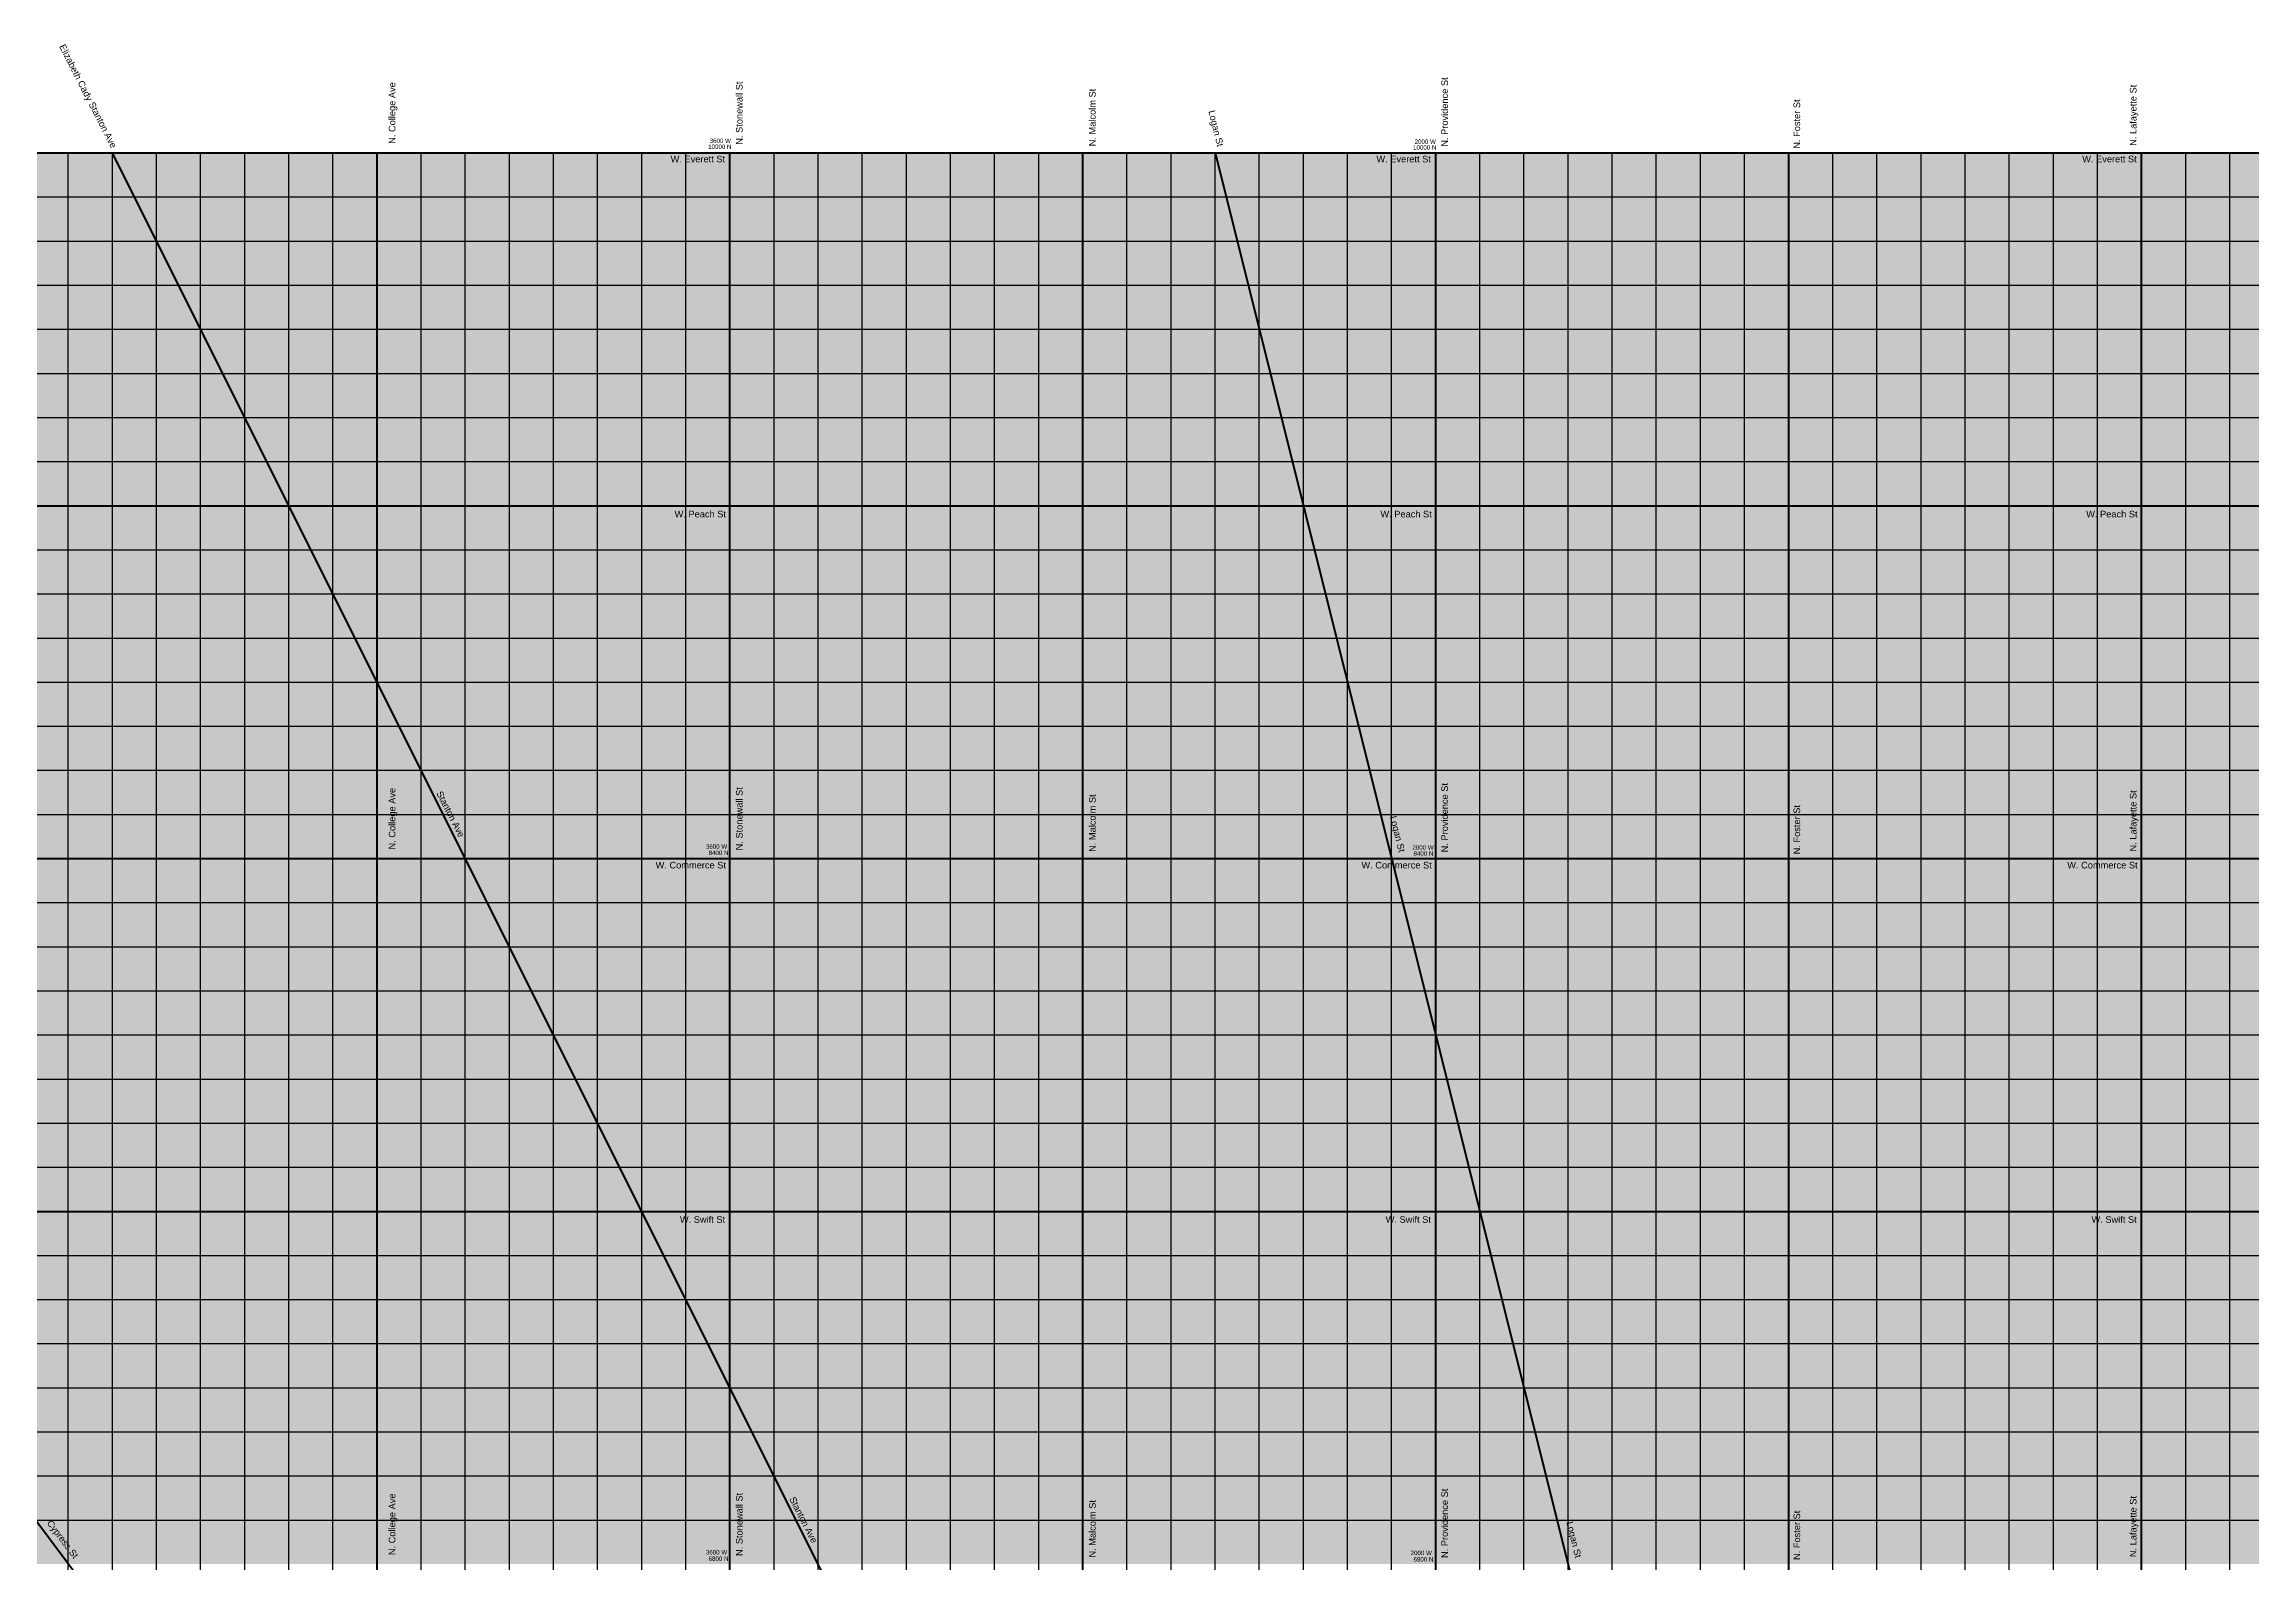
# Model space of a CAD drawing. Header units: inches. Extents: x -196 to 213, y -195 to 213.
# Drawn here: x -95.1 to 5, y 144.1 to 212.9 of the extents above; entities that cross this region are included whole.
import ezdxf

# ---------------------------------------------------------------- set-up
doc = ezdxf.new("R2010")
doc.units = ezdxf.units.IN
doc.header["$MEASUREMENT"] = 0
for name, color, linetype, lineweight in [('dia-major-st', 7, 'Continuous', 80), ('streets-major', 7, 'Continuous', 80), ('streets-minor', 7, 'Continuous', 30), ('text', 7, 'Continuous', 30), ('zone-mixed', 1, 'Continuous', 0)]:
    doc.layers.add(name, color=color, linetype=linetype, lineweight=lineweight)
doc.styles.get("Standard").update_dxf_attribs({"font": 'arial.ttf'})

msp = doc.modelspace()

# ---------------------------------------------------------------- hatches: boundary and pattern name
at = {"layer": 'zone-mixed', "true_color": 0xf99006, "transparency": 33554559}
h = msp.add_hatch(color=30, dxfattribs=at)
h.dxf.hatch_style = 1
h.paths.add_polyline_path([(112, 176), (48, 176), (48, 192), (32, 192), (32, 208), (-144, 208), (-144, 192), (-160, 192), (-160, 144), (-192, 144), (-192, 80), (-176, 80), (-176, 64), (-192, 64), (-192, -160), (-176, -160), (-176, -176), (-192, -176), (-192, -192), (160, -192), (160, -176), (176, -176), (176, -192), (208, -192), (208, 80), (192, 80), (192, 96), (208, 96), (208, 112), (144, 112), (144, -128), (-128, -128), (-128, 144), (112, 144)])

# ---------------------------------------------------------------- linework, layer by layer
at = {"layer": 'dia-major-st'}
for p, q in [((-70, 112), (-142, 208)), ((4, 16), (-92, 208)), ((-42, 208), (-18, 112))]:
    msp.add_line(p, q, dxfattribs=at)
at = {"layer": 'streets-major'}
for p, q in [((-192, 208), (-92, 208)), ((-92, 208), (8, 208)), ((-80, -192), (-80, 208)), ((-64, -192), (-64, 208)), ((-48, -192), (-48, 208)), ((-32, -192), (-32, 208)), ((-16, -192), (-16, 208)), ((0, 16), (0, 208)), ((-160, 192), (48, 192)), ((-160, 176), (144, 176)), ((-160, 160), (144, 160))]:
    msp.add_line(p, q, dxfattribs=at)
at = {"layer": 'streets-minor'}
for p, q in [((-94, -192), (-94, 208)), ((-92, -192), (-92, 208)), ((-90, -192), (-90, 208)), ((-88, -192), (-88, 208)), ((-86, -192), (-86, 208)), ((-84, -192), (-84, 208)), ((-82, -192), (-82, 208)), ((-78, -192), (-78, 208)), ((-76, -192), (-76, 208)), ((-74, -192), (-74, 208)), ((-72, -192), (-72, 208)), ((-70, -192), (-70, 208)), ((-68, -192), (-68, 208)), ((-66, -192), (-66, 208)), ((-62, -192), (-62, 208)), ((-60, -192), (-60, 208)), ((-58, -192), (-58, 208)), ((-56, -192), (-56, 208)), ((-54, -192), (-54, 208)), ((-52, -192), (-52, 208)), ((-50, -192), (-50, 208)), ((-46, -192), (-46, 208)), ((-44, -192), (-44, 208)), ((-42, -192), (-42, 208)), ((-40, -192), (-40, 208)), ((-38, -192), (-38, 208)), ((-36, -192), (-36, 208)), ((-34, -192), (-34, 208)), ((-30, -192), (-30, 208)), ((-28, -192), (-28, 208)), ((-26, -192), (-26, 208)), ((-24, -192), (-24, 208)), ((-22, -192), (-22, 208)), ((-20, -192), (-20, 208)), ((-18, -192), (-18, 208)), ((-14, -192), (-14, 208)), ((-12, -192), (-12, 208)), ((-10, -192), (-10, 208)), ((-8, -192), (-8, 208)), ((-6, -192), (-6, 208)), ((-4, -192), (-4, 208)), ((-2, -192), (-2, 208)), ((2, 16), (2, 208)), ((4, 16), (4, 208)), ((-144, 206), (32, 206)), ((-144, 204), (32, 204)), ((-144, 202), (32, 202)), ((-144, 200), (32, 200)), ((-144, 198), (32, 198)), ((-144, 196), (32, 196)), ((-144, 194), (32, 194)), ((-160, 190), (48, 190)), ((-160, 188), (48, 188)), ((-160, 186), (48, 186)), ((-160, 184), (48, 184)), ((-160, 182), (48, 182)), ((-160, 180), (48, 180)), ((-160, 178), (48, 178)), ((-160, 174), (144, 174)), ((-160, 172), (144, 172)), ((-160, 170), (144, 170)), ((-160, 168), (144, 168)), ((-160, 166), (144, 166)), ((-160, 164), (144, 164)), ((-160, 162), (144, 162)), ((-160, 158), (144, 158)), ((-160, 156), (144, 156)), ((-160, 154), (144, 154)), ((-160, 152), (144, 152)), ((-160, 150), (144, 150)), ((-160, 148), (144, 148)), ((-160, 146), (144, 146))]:
    msp.add_line(p, q, dxfattribs=at)

# ---------------------------------------------------------------- texts
at = {"layer": 'text'}
for s, rotation, p in [('Elizabeth Cady Stanton Ave', 297, (-94.42, 212.83)), ('N. Stonewall St', 90, (-63.43, 208.37)), ('N. Providence St', 90, (-31.45, 208.28)), ('N. College Ave', 90, (-79.17, 208.41)), ('N. Malcolm St', 90, (-47.42, 208.3)), ('N. Foster St', 90, (-15.48, 208.19)), ('N. Lafayette St', 90, (-0.23, 208.32)), ('Logan St', 284, (-42.31, 209.89)), ('N. College Ave', 90, (-79.17, 176.41)), ('N. Stonewall St', 90, (-63.43, 176.37)), ('N. Providence St', 90, (-31.45, 176.28)), ('Stanton Ave', 297, (-77.32, 178.96)), ('N. Malcolm St', 90, (-47.42, 176.3)), ('N. Foster St', 90, (-15.48, 176.19)), ('N. Lafayette St', 90, (-0.23, 176.32)), ('Logan St', 284, (-34.08, 177.89)), ('N. College Ave', 90, (-79.17, 144.41)), ('N. Stonewall St', 90, (-63.43, 144.37)), ('N. Providence St', 90, (-31.45, 144.28)), ('Stanton Ave', 297, (-61.32, 146.96)), ('N. Malcolm St', 90, (-47.42, 144.3)), ('N. Foster St', 90, (-15.48, 144.19)), ('N. Lafayette St', 90, (-0.23, 144.32)), ('Cypress St', 307, (-94.99, 145.86)), ('Logan St', 284, (-26.08, 145.89))]:
    msp.add_text(s, height=0.3, rotation=rotation, dxfattribs=at).set_placement(p)
for s, height, p in [('10000 N', 0.2, (-64.99, 208.18)), ('3600 W', 0.2, (-64.92, 208.45)), ('10000 N', 0.2, (-33.03, 208.15)), ('2000 W', 0.2, (-32.96, 208.41)), ('W. Everett St', 0.3, (-66.69, 207.57)), ('W. Everett St', 0.3, (-34.69, 207.57)), ('W. Everett St', 0.3, (-2.69, 207.57)), ('W. Peach St', 0.3, (-66.51, 191.47)), ('W. Peach St', 0.3, (-34.51, 191.47)), ('W. Peach St', 0.3, (-2.51, 191.47)), ('3600 W', 0.2, (-65.09, 176.44)), ('8400 N', 0.2, (-64.97, 176.16)), ('2000 W', 0.2, (-33.06, 176.4)), ('8400 N', 0.2, (-33.01, 176.13)), ('W. Commerce St', 0.3, (-67.37, 175.55)), ('W. Commerce St', 0.3, (-35.37, 175.55)), ('W. Commerce St', 0.3, (-3.37, 175.55)), ('W. Swift St', 0.3, (-66.27, 159.48)), ('W. Swift St', 0.3, (-34.27, 159.48)), ('W. Swift St', 0.3, (-2.27, 159.48)), ('3600 W', 0.2, (-65.09, 144.44)), ('6800 N', 0.2, (-64.97, 144.15)), ('2000 W', 0.2, (-33.14, 144.41)), ('6800 N', 0.2, (-33.01, 144.12))]:
    msp.add_text(s, height=height, dxfattribs=at).set_placement(p)

doc.saveas('drawing.dxf')
